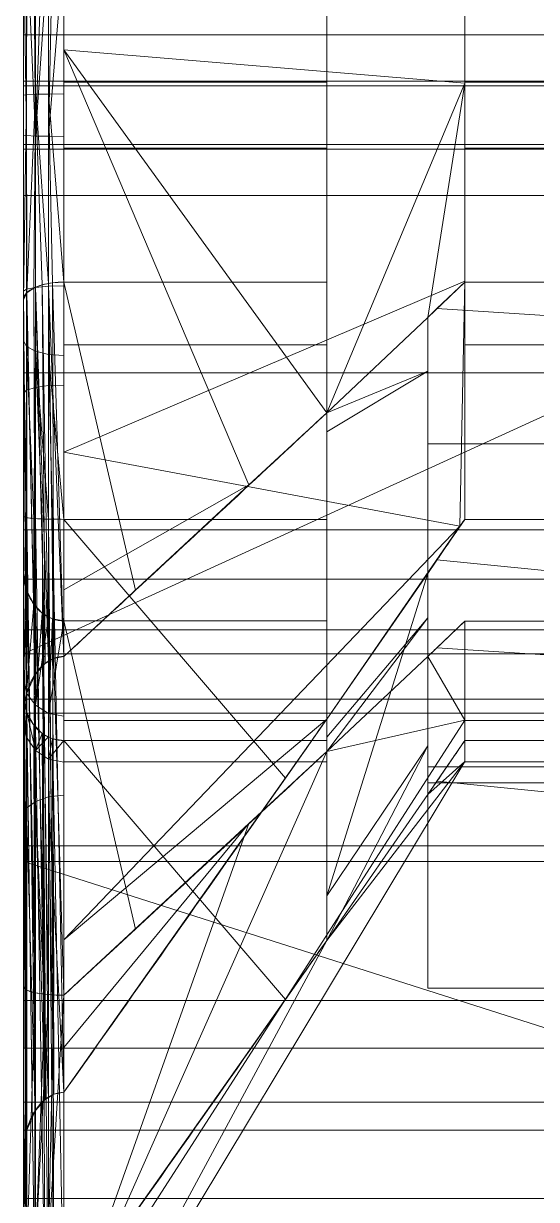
# Model space of a CAD drawing. Header units: millimetres. Extents: x -7.6 to 23.6, y 0 to 40.
# Drawn here: x -7.55 to -6.281, y 29.32 to 32.226 of the extents above; entities that cross this region are included whole.
import ezdxf

# ---------------------------------------------------------------- set-up
doc = ezdxf.new("R2010")
doc.units = ezdxf.units.MM
doc.layers.add('1', color=7, linetype='CONTINUOUS', true_color=0xffffff)

msp = doc.modelspace()

# ---------------------------------------------------------------- linework, layer by layer
at = {"layer": '1', "color": 18, "linetype": 'CONTINUOUS', "lineweight": 13}
for p, q in [((-7.55, 32.0837, 8.2995), (-7.55, 32.0721, 7.2996)), ((-4.451, 32.0837, 8.2995), (-7.55, 32.0837, 8.2995)), ((-4.451, 32.0721, 7.2996), (-7.55, 32.0721, 7.2996)), ((-7.55, 31.9163, -6.0995), (-7.55, 31.9279, -5.0996)), ((-4.451, 31.9279, -5.0996), (-7.55, 31.9279, -5.0996)), ((-4.451, 31.9163, -6.0995), (-7.55, 31.9163, -6.0995)), ((-4.451, 30.8534, 7.193), (-7.55, 30.8534, 7.193)), ((-7.55, 30.8534, 7.193), (-7.55, 30.6684, 8.1758)), ((-4.451, 30.7276, -4.968), (-7.55, 30.7276, -4.968)), ((-7.55, 30.7276, -4.968), (-7.55, 30.5224, -5.9468)), ((-4.451, 30.6684, 8.1758), (-7.55, 30.6684, 8.1758)), ((-4.451, 30.5224, -5.9468), (-7.55, 30.5224, -5.9468)), ((-4.451, 29.6941, 6.8552), (-7.55, 29.6941, 6.8552)), ((-7.55, 29.3222, 7.7835), (-7.55, 29.6941, 6.8552)), ((-7.55, 29.1676, -5.5195), (-7.55, 29.5609, -4.6001)), ((-4.451, 29.5609, -4.6001), (-7.55, 29.5609, -4.6001)), ((-4.451, 29.3222, 7.7835), (-7.55, 29.3222, 7.7835))]:
    msp.add_line(p, q, dxfattribs=at)
at = {"layer": '1', "color": 7, "linetype": 'CONTINUOUS', "lineweight": 13}
for p, q in [((-6.8, 31.5873, 2.6459), (-7.45, 31.5873, 2.6459)), ((-7.45, 31.5873, 2.6459), (-7.45, 30.6622, 4.0619)), ((-6.8, 31.5873, 2.6459), (-6.8, 31.2647, 3.1397)), ((-6.4586, 31.5873, 2.6459), (-1.35, 31.5873, 2.6459)), ((-7.55, 30.5157, 4.1032), (-7.55, 31.5442, 2.5291)), ((-6.55, 31.1881, 3.2569), (-6.55, 31.5001, 2.7793)), ((-6.55, 30.3498, 2.7092), (-6.55, 31.1881, 3.2569)), ((-6.55, 31.1881, 3.2569), (-1.35, 31.1881, 3.2569)), ((-7.55, 31.0085, -0.0256), (-7.55, 29.4343, -1.054)), ((-6.8, 31.0011, -0.1499), (-7.45, 31.0011, -0.1499)), ((-7.45, 29.5851, -1.075), (-7.45, 31.0011, -0.1499)), ((-6.8, 30.5072, -0.4725), (-6.8, 31.0011, -0.1499)), ((-6.4586, 31.0011, -0.1499), (-1.35, 31.0011, -0.1499)), ((-7.55, 30.8744, 2.0915), (-7.55, 29.846, 3.6657)), ((-6.55, 30.8676, -0.2371), (-6.55, 30.3897, -0.5493)), ((-6.8, 30.7501, 2.0989), (-7.45, 30.7501, 2.0989)), ((-7.45, 29.825, 3.5149), (-7.45, 30.7501, 2.0989)), ((-6.8, 30.4275, 2.5928), (-6.8, 30.7501, 2.0989)), ((-6.4586, 30.7493, 2.0978), (-1.35, 30.7493, 2.0978)), ((-6.55, 30.662, 2.2313), (-6.55, 30.3498, 2.7092)), ((-7.55, 28.9968, -0.3843), (-7.55, 30.5709, 0.6442)), ((-6.8, 30.4541, 0.6873), (-7.45, 30.4541, 0.6873)), ((-7.45, 30.4541, 0.6873), (-7.45, 29.0381, -0.2378)), ((-6.8, 30.4541, 0.6873), (-6.8, 29.9603, 0.3647)), ((-6.4586, 30.4541, 0.6873), (-1.35, 30.4541, 0.6873)), ((-6.55, 30.3897, -0.5493), (-6.55, 29.8428, 0.2879)), ((-6.55, 30.3897, -0.5493), (-1.35, 30.3897, -0.5493)), ((-6.55, 30.3498, 2.7092), (-1.35, 30.3498, 2.7092)), ((-6.55, 29.8428, 0.2879), (-6.55, 30.3207, 0.6001)), ((-6.55, 29.8428, 0.2879), (-1.35, 29.8428, 0.2879))]:
    msp.add_line(p, q, dxfattribs=at)
at = {"layer": '1', "color": 7, "linetype": 'CONTINUOUS', "lineweight": 13, "extrusion": (-1, 0, 0)}
msp.add_circle((-32, 1.1, 7.55), 4, dxfattribs=at)
at = {"layer": '1', "color": 18, "linetype": 'CONTINUOUS', "lineweight": 13, "extrusion": (1, 0, 0)}
msp.add_circle((32, 1.1, -7.55), 4, dxfattribs=at)
at = {"layer": '1', "color": 7, "linetype": 'CONTINUOUS', "lineweight": 13, "extrusion": (1, 0, 0)}
for centre, radius, start, end in [((32, 1.1, -7.55), 3.35, 40.0153, 116.3), ((32, 1.1, -7.45), 3.25, 42.0075, 114.3077), ((32, 1.1, -7.55), 3.35, 220.0153, 296.3), ((32, 1.1, -7.45), 3.25, 222.0075, 294.3077), ((32, 1.1, -7.45), 1.6, 51.3676, 104.9477), ((32, 1.1, -6.8), 1.6, 51.3676, 104.9477), ((32, 1.1, -6.4586), 1.6, 51.3676, 104.9477), ((32, 1.1, -7.45), 1.6, 231.3676, 284.9477), ((32, 1.1, -6.8), 1.6, 231.3676, 284.9477), ((32, 1.1, -6.4586), 1.6, 231.3676, 284.9477), ((32, 1.1, -7.45), 1.6, 141.3676, 194.9477), ((32, 1.1, -6.8), 1.6, 141.3676, 194.9477), ((32, 1.1, -6.4586), 1.6, 141.4181, 194.9477), ((32, 1.1, -7.55), 3.35, 130.0153, 206.3), ((32, 1.1, -7.45), 3.25, 132.0075, 204.3077)]:
    msp.add_arc(centre, radius, start, end, dxfattribs=at)
at = {"layer": '1', "color": 18, "linetype": 'CONTINUOUS', "lineweight": 13, "extrusion": (-1, 0, 0)}
for start, end in [(259.34238, 270.66595), (79.34238, 90.66595), (281.84238, 293.16595), (56.84238, 68.16595)]:
    msp.add_arc((-32, 1.1, 7.55), 7.2, start, end, dxfattribs=at)
at = {"layer": '1', "color": 18, "linetype": 'CONTINUOUS', "lineweight": 13, "extrusion": (1, 0, 0)}
for start, end in [(78.15762, 89.33405), (258.15762, 269.33405), (100.65762, 111.83405), (235.65762, 246.83405)]:
    msp.add_arc((32, 1.1, -7.55), 6.2, start, end, dxfattribs=at)
at = {"layer": '1', "color": 7, "linetype": 'CONTINUOUS', "lineweight": 13, "extrusion": (-1, 0, 0)}
for centre, radius, start, end in [((-32, 1.1, 7.55), 1.5, 72.3084, 131.3764), ((-32, 1.1, 7.55), 1.5, 252.3084, 311.3764), ((-32, 1.1, 6.55), 1.7521, 40.2161, 73.423), ((-32, 1.1, 6.8), 2.1682, 43.5097, 70.175), ((-32, 1.1, 7.55), 1.5, 342.3084, 41.3764), ((-32, 1.1, 6.55), 1.7521, 310.2618, 343.423), ((-32, 1.1, 6.8), 2.1682, 313.5097, 340.175)]:
    msp.add_arc(centre, radius, start, end, dxfattribs=at)
at = {"layer": '1', "color": 7, "linetype": 'CONTINUOUS', "lineweight": 13}
for points, knots in [([(-7.55, 31.5442, 2.5291), (-7.55, 31.5444, 2.5297), (-7.55, 31.5446, 2.5303), (-7.55, 31.5455, 2.5328), (-7.5499, 31.5461, 2.5346), (-7.5491, 31.5517, 2.5501), (-7.5463, 31.5566, 2.5638), (-7.5374, 31.5653, 2.5874), (-7.5318, 31.5691, 2.5977), (-7.5188, 31.5755, 2.6148), (-7.5117, 31.5782, 2.6219), (-7.4961, 31.5826, 2.6334), (-7.4875, 31.5843, 2.638), (-7.4694, 31.5867, 2.6442), (-7.4596, 31.5873, 2.6459), (-7.45, 31.5873, 2.6459)], [0, 0, 0, 0, 0.011576, 0.011576, 0.044223, 0.044223, 0.291445, 0.291445, 0.497622, 0.497622, 0.672053, 0.672053, 0.835615, 0.835615, 1, 1, 1, 1]), ([(-7.55, 31.0085, -0.0256), (-7.55, 31.0084, -0.0263), (-7.55, 31.0084, -0.0269), (-7.55, 31.0082, -0.0295), (-7.5499, 31.0081, -0.0315), (-7.5491, 31.0069, -0.0479), (-7.5463, 31.006, -0.0624), (-7.5374, 31.0044, -0.0874), (-7.5318, 31.0038, -0.0985), (-7.5188, 31.0028, -0.1166), (-7.5117, 31.0024, -0.1243), (-7.4961, 31.0017, -0.1366), (-7.4875, 31.0015, -0.1415), (-7.4694, 31.0012, -0.1481), (-7.4596, 31.0011, -0.1499), (-7.45, 31.0011, -0.1499)], [0, 0, 0, 0, 0.011576, 0.011576, 0.044223, 0.044223, 0.291445, 0.291445, 0.497622, 0.497622, 0.672053, 0.672053, 0.835615, 0.835615, 1, 1, 1, 1]), ([(-7.45, 30.7501, 2.0989), (-7.4596, 30.7501, 2.0989), (-7.4694, 30.7519, 2.0988), (-7.4875, 30.7585, 2.0985), (-7.4961, 30.7634, 2.0983), (-7.5117, 30.7757, 2.0976), (-7.5188, 30.7834, 2.0972), (-7.5318, 30.8015, 2.0962), (-7.5374, 30.8126, 2.0956), (-7.5463, 30.8376, 2.094), (-7.5491, 30.8521, 2.0931), (-7.5499, 30.8685, 2.0919), (-7.55, 30.8705, 2.0918), (-7.55, 30.8731, 2.0916), (-7.55, 30.8737, 2.0916), (-7.55, 30.8744, 2.0915)], [0, 0, 0, 0, 0.164385, 0.164385, 0.327947, 0.327947, 0.502378, 0.502378, 0.708555, 0.708555, 0.955777, 0.955777, 0.988424, 0.988424, 1, 1, 1, 1]), ([(-7.55, 30.5157, 4.1032), (-7.55, 30.5164, 4.1031), (-7.55, 30.517, 4.1029), (-7.5498, 30.5346, 4.0981), (-7.5477, 30.5516, 4.0934), (-7.5387, 30.5855, 4.0839), (-7.5316, 30.6027, 4.079), (-7.5148, 30.628, 4.0718), (-7.5065, 30.6375, 4.069), (-7.4902, 30.6502, 4.0654), (-7.4828, 30.6545, 4.0641), (-7.4671, 30.6605, 4.0624), (-7.4585, 30.6622, 4.0619), (-7.45, 30.6622, 4.0619)], [0, 0, 0, 0, 0.010072, 0.010072, 0.274132, 0.274132, 0.556832, 0.556832, 0.746009, 0.746009, 0.872338, 0.872338, 1, 1, 1, 1]), ([(-7.45, 30.4541, 0.6873), (-7.4596, 30.4541, 0.6873), (-7.4694, 30.4558, 0.6867), (-7.4875, 30.462, 0.6843), (-7.4961, 30.4666, 0.6826), (-7.5117, 30.4781, 0.6782), (-7.5188, 30.4852, 0.6755), (-7.5318, 30.5023, 0.6691), (-7.5374, 30.5126, 0.6653), (-7.5463, 30.5362, 0.6566), (-7.5491, 30.5499, 0.6517), (-7.5499, 30.5654, 0.6461), (-7.55, 30.5672, 0.6455), (-7.55, 30.5697, 0.6446), (-7.55, 30.5703, 0.6444), (-7.55, 30.5709, 0.6442)], [0, 0, 0, 0, 0.164385, 0.164385, 0.327947, 0.327947, 0.502378, 0.502378, 0.708555, 0.708555, 0.955777, 0.955777, 0.988424, 0.988424, 1, 1, 1, 1]), ([(-7.55, 29.846, 3.6657), (-7.55, 29.8459, 3.665), (-7.55, 29.8458, 3.6644), (-7.5498, 29.8431, 3.6463), (-7.5477, 29.8406, 3.6288), (-7.5387, 29.8357, 3.594), (-7.5316, 29.8332, 3.5763), (-7.5148, 29.8297, 3.5502), (-7.5065, 29.8284, 3.5404), (-7.4902, 29.8266, 3.5273), (-7.4828, 29.826, 3.5228), (-7.4671, 29.8252, 3.5167), (-7.4585, 29.825, 3.5149), (-7.45, 29.825, 3.5149)], [0, 0, 0, 0, 0.010072, 0.010072, 0.274132, 0.274132, 0.556832, 0.556832, 0.746009, 0.746009, 0.872338, 0.872338, 1, 1, 1, 1]), ([(-7.45, 29.5851, -1.075), (-7.4585, 29.5851, -1.075), (-7.4671, 29.5833, -1.0748), (-7.4828, 29.5772, -1.074), (-7.4902, 29.5727, -1.0734), (-7.5065, 29.5596, -1.0716), (-7.5148, 29.5498, -1.0703), (-7.5316, 29.5237, -1.0668), (-7.5387, 29.506, -1.0643), (-7.5477, 29.4712, -1.0594), (-7.5498, 29.4537, -1.0569), (-7.55, 29.4356, -1.0542), (-7.55, 29.435, -1.0541), (-7.55, 29.4343, -1.054)], [0, 0, 0, 0, 0.127662, 0.127662, 0.253991, 0.253991, 0.443168, 0.443168, 0.725868, 0.725868, 0.989928, 0.989928, 1, 1, 1, 1])]:
    msp.add_open_spline(points, degree=3, knots=knots, dxfattribs=at)
at = {"layer": '1', "color": 7, "linetype": 'CONTINUOUS', "lineweight": 13, "extrusion": (6.41993e-11, 0.837169, 0.546944)}
msp.add_open_spline([(-6.4586, 31.5873, 2.6459), (-6.4814, 31.5654, 2.6793), (-6.5043, 31.5436, 2.7127), (-6.5348, 31.5146, 2.7572), (-6.5424, 31.5073, 2.7683), (-6.55, 31.5001, 2.7793)], degree=3, knots=[0, 0, 0, 0, 0.751024, 0.751024, 1, 1, 1, 1], dxfattribs=at)
at = {"layer": '1', "color": 7, "linetype": 'CONTINUOUS', "lineweight": 13, "extrusion": (-5.72056e-13, 0.837169, 0.546944)}
msp.add_open_spline([(-7.45, 30.6622, 4.0619), (-7.3909, 30.7167, 3.9785), (-7.3317, 30.7712, 3.895), (-7.1145, 30.9718, 3.5879), (-6.9567, 31.1181, 3.3641), (-6.8, 31.2647, 3.1397)], degree=3, knots=[0, 0, 0, 0, 0.271762, 0.271762, 1, 1, 1, 1], dxfattribs=at)
at = {"layer": '1', "color": 7, "linetype": 'CONTINUOUS', "lineweight": 13, "extrusion": (1.83703e-11, 0.546944, -0.837169)}
msp.add_open_spline([(-6.55, 30.8676, -0.2371), (-6.5424, 30.8787, -0.2298), (-6.5348, 30.8897, -0.2226), (-6.5043, 30.9342, -0.1936), (-6.4814, 30.9676, -0.1717), (-6.4586, 31.0011, -0.1499)], degree=3, knots=[0, 0, 0, 0, 0.248544, 0.248544, 1, 1, 1, 1], dxfattribs=at)
at = {"layer": '1', "color": 7, "linetype": 'CONTINUOUS', "lineweight": 13, "extrusion": (-1.49929e-11, 0.837169, 0.546944)}
msp.add_open_spline([(-6.55, 30.662, 2.2313), (-6.5424, 30.6693, 2.2203), (-6.5348, 30.6765, 2.2092), (-6.5043, 30.7055, 2.1647), (-6.4814, 30.7274, 2.1313), (-6.4586, 30.7493, 2.0978)], degree=3, knots=[0, 0, 0, 0, 0.248537, 0.248537, 1, 1, 1, 1], dxfattribs=at)
at = {"layer": '1', "color": 7, "linetype": 'CONTINUOUS', "lineweight": 13, "extrusion": (8.86512e-14, 0.546944, -0.837169)}
msp.add_open_spline([(-6.8, 30.5072, -0.4725), (-6.8341, 30.4585, -0.5044), (-6.8682, 30.4097, -0.5362), (-7.084, 30.1019, -0.7373), (-7.2668, 29.8434, -0.9062), (-7.45, 29.5851, -1.075)], degree=3, knots=[0, 0, 0, 0, 0.158304, 0.158304, 1, 1, 1, 1], dxfattribs=at)
at = {"layer": '1', "color": 7, "linetype": 'CONTINUOUS', "lineweight": 13, "extrusion": (-7.04553e-12, 0.546944, -0.837169)}
msp.add_open_spline([(-6.4586, 30.4541, 0.6873), (-6.4814, 30.4207, 0.6654), (-6.5043, 30.3872, 0.6436), (-6.5348, 30.3428, 0.6145), (-6.5424, 30.3317, 0.6073), (-6.55, 30.3207, 0.6001)], degree=3, knots=[0, 0, 0, 0, 0.751456, 0.751456, 1, 1, 1, 1], dxfattribs=at)
at = {"layer": '1', "color": 7, "linetype": 'CONTINUOUS', "lineweight": 13, "extrusion": (-6.24061e-13, 0.837169, 0.546944)}
msp.add_open_spline([(-6.8, 30.4275, 2.5928), (-6.9567, 30.2809, 2.8172), (-7.1145, 30.1346, 3.041), (-7.3317, 29.934, 3.3481), (-7.3909, 29.8795, 3.4315), (-7.45, 29.825, 3.5149)], degree=3, knots=[0, 0, 0, 0, 0.728238, 0.728238, 1, 1, 1, 1], dxfattribs=at)
at = {"layer": '1', "color": 7, "linetype": 'CONTINUOUS', "lineweight": 13, "extrusion": (-3.25054e-13, 0.546944, -0.837169)}
msp.add_open_spline([(-7.45, 29.0381, -0.2378), (-7.2668, 29.2964, -0.0691), (-7.084, 29.555, 0.0998), (-6.8682, 29.8628, 0.3009), (-6.8341, 29.9115, 0.3328), (-6.8, 29.9603, 0.3647)], degree=3, knots=[0, 0, 0, 0, 0.841696, 0.841696, 1, 1, 1, 1], dxfattribs=at)
at = {"layer": '1', "color": 18, "linetype": 'CONTINUOUS', "lineweight": 13}
for points in [[(-7.55, 31.8016, -2.8951), (-7.55, 33.4437, -2.6304), (-7.55, 37.1192, -2.3976), (-7.55, 26.85, -3.9317)], [(-7.55, 36.3328, -3.3347), (-7.55, 35.3911, -4.0904), (-7.55, 26.85, -3.9317), (-7.55, 37.1192, -2.3976)], [(-7.55, 35.3911, -4.0904), (-7.55, 34.3059, -4.6552), (-7.55, 33.1466, -4.993), (-7.55, 28.5024, -4.0192)], [(-7.55, 28.5024, -4.0192), (-7.55, 26.85, -3.9317), (-7.55, 35.3911, -4.0904)], [(-6.05, 33.4437, -2.6304), (-7.55, 33.4437, -2.6304), (-7.55, 31.8016, -2.8951), (-6.05, 31.8016, -2.8951)], [(-7.55, 33.1466, -4.993), (-7.55, 33.3316, -5.9758), (-7.55, 31.9163, -6.0995), (-7.55, 31.9279, -5.0996)], [(-7.55, 33.0246, 4.9665), (-7.55, 31.3634, 5.049), (-7.55, 32.0721, 7.2996), (-7.55, 33.2724, 7.168)], [(-4.451, 33.2724, 7.168), (-7.55, 33.2724, 7.168), (-7.55, 32.0721, 7.2996), (-4.451, 32.0721, 7.2996)], [(-7.55, 31.9279, -5.0996), (-7.55, 30.7276, -4.968), (-7.55, 28.5024, -4.0192), (-7.55, 33.1466, -4.993)], [(-7.55, 33.1459, -6.0082), (-4.45, 33.1459, -6.0082), (-4.45, 31.9163, -6.0995), (-4.451, 31.9163, -6.0995)], [(-4.451, 31.9163, -6.0995), (-7.55, 31.9163, -6.0995), (-7.55, 33.1459, -6.0082)], [(-6.05, 31.3634, 5.049), (-7.55, 31.3634, 5.049), (-7.55, 33.0246, 4.9665), (-6.05, 33.0246, 4.9665)], [(-7.55, 31.3634, 5.049), (-7.55, 30.6684, 8.1758), (-7.55, 32.0837, 8.2995), (-7.55, 32.0721, 7.2996)], [(-7.55, 30.6684, 8.1758), (-4.451, 30.6684, 8.1758), (-4.45, 32.0837, 8.2995), (-4.451, 32.0837, 8.2995)], [(-4.451, 32.0837, 8.2995), (-7.55, 32.0837, 8.2995), (-7.55, 30.6684, 8.1758)], [(-4.451, 32.0721, 7.2996), (-7.55, 32.0721, 7.2996), (-7.55, 32.0837, 8.2995), (-4.451, 32.0837, 8.2995)], [(-4.451, 31.9279, -5.0996), (-7.55, 31.9279, -5.0996), (-7.55, 31.9163, -6.0995), (-4.451, 31.9163, -6.0995)], [(-4.451, 30.7276, -4.968), (-7.55, 30.7276, -4.968), (-7.55, 31.9279, -5.0996), (-4.451, 31.9279, -5.0996)], [(-6.05, 31.8016, -2.8951), (-7.55, 31.8016, -2.8951), (-7.55, 30.1938, -2.469), (-6.05, 30.1938, -2.469)], [(-7.55, 26.85, -3.9317), (-7.55, 27.5653, -3.2328), (-7.55, 31.8016, -2.8951)], [(-7.55, 30.1938, -2.469), (-7.55, 31.8016, -2.8951), (-7.55, 27.5653, -3.2328)], [(-6.05, 29.8122, 4.4487), (-7.55, 29.8122, 4.4487), (-7.55, 31.3634, 5.049), (-6.05, 31.3634, 5.049)], [(-7.55, 26.8808, 4.5976), (-7.55, 31.3634, 5.049), (-7.55, 29.8122, 4.4487)], [(-7.55, 27.6672, 5.5347), (-7.55, 28.6089, 6.2904), (-7.55, 31.3634, 5.049), (-7.55, 26.8808, 4.5976)], [(-7.55, 29.6941, 6.8552), (-7.55, 30.8534, 7.193), (-7.55, 31.3634, 5.049), (-7.55, 28.6089, 6.2904)], [(-7.55, 30.8534, 7.193), (-7.55, 30.6684, 8.1758), (-7.55, 31.3634, 5.049)], [(-4.451, 30.6684, 8.1758), (-7.55, 30.6684, 8.1758), (-7.55, 30.8534, 7.193), (-4.451, 30.8534, 7.193)], [(-4.451, 30.8534, 7.193), (-7.55, 30.8534, 7.193), (-7.55, 29.6941, 6.8552), (-4.451, 29.6941, 6.8552)], [(-7.55, 30.7276, -4.968), (-7.55, 30.5224, -5.9468), (-7.55, 29.1676, -5.5195), (-7.55, 29.5609, -4.6001)], [(-7.55, 29.5609, -4.6001), (-7.55, 28.5024, -4.0192), (-7.55, 30.7276, -4.968)], [(-4.451, 30.5224, -5.9468), (-7.55, 30.5224, -5.9468), (-7.55, 30.7276, -4.968), (-4.451, 30.7276, -4.968)], [(-4.45, 30.1556, -5.8598), (-7.55, 30.1556, -5.8598), (-7.55, 30.5224, -5.9468), (-4.451, 30.5224, -5.9468)], [(-6.05, 30.1938, -2.469), (-7.55, 30.1938, -2.469), (-7.55, 28.8984, -1.4258), (-6.05, 28.8984, -1.4258)], [(-7.55, 28.8984, -1.4258), (-7.55, 30.1938, -2.469), (-7.55, 27.5653, -3.2328)], [(-7.55, 30.1556, -5.8598), (-4.45, 30.1556, -5.8598), (-4.45, 29.1676, -5.5195), (-4.451, 29.1676, -5.5195)], [(-4.451, 29.1676, -5.5195), (-7.55, 29.1676, -5.5195), (-7.55, 30.1556, -5.8598)], [(-6.05, 28.6393, 3.2693), (-7.55, 28.6393, 3.2693), (-7.55, 29.8122, 4.4487), (-6.05, 29.8122, 4.4487)], [(-7.55, 25.932, 2.3724), (-7.55, 29.8122, 4.4487), (-7.55, 28.6393, 3.2693)], [(-7.55, 29.8122, 4.4487), (-7.55, 25.932, 2.3724), (-7.55, 26.2999, 3.5391), (-7.55, 26.8808, 4.5976)], [(-7.55, 28.6089, 6.2904), (-7.55, 28.062, 7.1276), (-7.55, 29.3222, 7.7835), (-7.55, 29.6941, 6.8552)], [(-4.451, 29.6941, 6.8552), (-7.55, 29.6941, 6.8552), (-7.55, 29.3222, 7.7835), (-4.451, 29.3222, 7.7835)], [(-4.451, 29.5609, -4.6001), (-7.55, 29.5609, -4.6001), (-7.55, 29.1676, -5.5195), (-4.451, 29.1676, -5.5195)], [(-4.451, 28.5024, -4.0192), (-7.55, 28.5024, -4.0192), (-7.55, 29.5609, -4.6001), (-4.451, 29.5609, -4.6001)], [(-4.451, 29.3222, 7.7835), (-7.55, 29.3222, 7.7835), (-7.55, 28.062, 7.1276), (-4.451, 28.062, 7.1276)]]:
    msp.add_3dface(points, dxfattribs=at)
at = {"layer": '1', "color": 7, "linetype": 'CONTINUOUS', "lineweight": 13}
for points in [[(-7.55, 33.721, 3.9741), (-7.55, 32.6875, 4.3787), (-7.55, 32.1984, 5.0951), (-7.55, 33.8061, 4.669)], [(-7.55, 32.1984, 5.0951), (-6.05, 32.1984, 5.0951), (-6.05, 33.8061, 4.669), (-7.55, 33.8061, 4.669)], [(-6.8, 33.496, 0.5325), (-6.8, 33.5979, 1.0187), (-6.8, 33.5459, 1.5127), (-6.8, 30.8141, 2.9152)], [(-6.8, 32.5674, 2.596), (-6.8, 32.0813, 2.6979), (-6.8, 31.5873, 2.6459), (-6.8, 33.5459, 1.5127)], [(-6.8, 31.5873, 2.6459), (-6.8, 30.8141, 2.9152), (-6.8, 33.5459, 1.5127)], [(-6.8, 30.8141, 2.9152), (-6.8, 31.0011, -0.1499), (-6.8, 33.2499, 0.1011), (-6.8, 33.496, 0.5325)], [(-6.4586, 32.7225, 2.5276), (-6.4586, 32.0793, 2.698), (-7.45, 32.1612, 4.346), (-7.45, 33.4675, 3.9998)], [(-7.55, 31.5442, 2.5291), (-7.55, 33.4291, 1.5558), (-7.55, 32.4558, -0.3291), (-7.55, 31.9477, -0.3991)], [(-7.55, 33.4291, 1.5558), (-7.55, 31.5442, 2.5291), (-7.55, 32.0523, 2.5991)], [(-7.55, 32.0523, 2.5991), (-7.55, 32.5543, 2.4938), (-7.55, 32.9915, 2.2256), (-7.55, 33.4291, 1.5558)], [(-6.8, 33.2499, 0.1011), (-6.8, 31.0011, -0.1499), (-6.8, 31.4325, -0.396)], [(-6.8, 31.4325, -0.396), (-6.8, 31.9187, -0.4979), (-6.8, 32.4127, -0.4459), (-6.8, 33.2499, 0.1011)], [(-7.55, 32.6875, 4.3787), (-7.55, 31.5785, 4.4234), (-7.55, 32.1984, 5.0951)], [(-7.5424, 32.6796, 4.3412), (-7.5424, 31.5702, 4.3837), (-7.55, 31.5652, 4.4217), (-7.55, 32.6875, 4.3787)], [(-7.5207, 32.673, 4.3095), (-7.5207, 31.5744, 4.3515), (-7.5424, 31.5702, 4.3837), (-7.5424, 32.6796, 4.3412)], [(-7.4883, 32.6685, 4.2883), (-7.4883, 31.5772, 4.3301), (-7.5207, 31.5744, 4.3515), (-7.5207, 32.673, 4.3095)], [(-7.45, 32.667, 4.2808), (-7.45, 31.5782, 4.3225), (-7.4883, 31.5772, 4.3301), (-7.4883, 32.6685, 4.2883)], [(-7.55, 32.6366, -2.849), (-7.55, 30.9754, -2.7665), (-7.55, 31.3125, -2.1787), (-7.55, 32.4215, -2.2234)], [(-7.55, 32.6366, -2.849), (-6.05, 32.6366, -2.849), (-6.05, 30.9754, -2.7665), (-7.55, 30.9754, -2.7665)], [(-7.5424, 32.5714, 2.5282), (-7.5424, 32.0505, 2.6374), (-7.5207, 32.0515, 2.6699), (-7.5207, 32.5834, 2.5583)], [(-7.5207, 32.5834, 2.5583), (-7.5207, 32.0515, 2.6699), (-7.4883, 32.0522, 2.6915), (-7.4883, 32.5915, 2.5785)], [(-7.4883, 32.5915, 2.5785), (-7.4883, 32.0522, 2.6915), (-7.45, 32.0525, 2.6991), (-7.45, 32.5943, 2.5855)], [(-7.55, 32.5572, 2.4927), (-7.55, 32.0492, 2.5992), (-7.5424, 32.0505, 2.6374), (-7.5424, 32.5714, 2.5282)], [(-7.45, 32.0813, 2.6979), (-6.8, 32.0813, 2.6979), (-6.8, 32.5674, 2.596), (-7.45, 32.5674, 2.596)], [(-1.35, 32.0813, 2.6979), (-6.4586, 32.0813, 2.6979), (-6.4586, 32.5674, 2.596), (-1.35, 32.5674, 2.596)], [(-6.4586, 31.5901, -0.4466), (-6.4586, 32.2546, -0.4796), (-7.45, 32.5172, -2.1086), (-7.45, 31.1675, -2.0416)], [(-7.55, 31.9508, -0.3992), (-7.55, 32.4558, -0.3291), (-7.55, 32.4552, -0.331)], [(-7.55, 32.4552, -0.331), (-7.5424, 31.9495, -0.4374), (-7.55, 31.9508, -0.3992)], [(-7.55, 32.4552, -0.331), (-7.542, 32.4396, -0.374), (-7.5424, 31.9495, -0.4374)], [(-7.5424, 31.9495, -0.4374), (-7.542, 32.4396, -0.374), (-7.5415, 32.4387, -0.3766)], [(-7.5415, 32.4387, -0.3766), (-7.5207, 31.9485, -0.4699), (-7.5424, 31.9495, -0.4374)], [(-7.5415, 32.4387, -0.3766), (-7.5248, 32.4274, -0.4069), (-7.5207, 31.9485, -0.4699)], [(-7.5424, 31.3204, -2.1412), (-7.5424, 32.4298, -2.1837), (-7.55, 32.4348, -2.2217), (-7.55, 31.3125, -2.1787)], [(-7.5207, 31.327, -2.1095), (-7.5207, 32.4256, -2.1515), (-7.5424, 32.4298, -2.1837), (-7.5424, 31.3204, -2.1412)], [(-7.5207, 31.9485, -0.4699), (-7.5248, 32.4274, -0.4069), (-7.5036, 32.4196, -0.4279)], [(-7.4883, 31.3315, -2.0883), (-7.4883, 32.4228, -2.1301), (-7.5207, 32.4256, -2.1515), (-7.5207, 31.327, -2.1095)], [(-7.5207, 31.9485, -0.4699), (-7.5036, 32.4196, -0.4279), (-7.4879, 32.4164, -0.4361)], [(-7.4879, 32.4164, -0.4361), (-7.4883, 31.9478, -0.4915), (-7.5207, 31.9485, -0.4699)], [(-7.45, 31.333, -2.0808), (-7.45, 32.4218, -2.1225), (-7.4883, 32.4228, -2.1301), (-7.4883, 31.3315, -2.0883)], [(-7.4883, 31.9478, -0.4915), (-7.4879, 32.4164, -0.4361), (-7.4785, 32.4145, -0.4411)], [(-7.4883, 31.9478, -0.4915), (-7.4785, 32.4145, -0.4411), (-7.45, 32.4127, -0.4459)], [(-7.45, 32.4127, -0.4459), (-7.45, 31.9475, -0.4991), (-7.4883, 31.9478, -0.4915)], [(-7.45, 32.4127, -0.4459), (-6.8, 32.4127, -0.4459), (-6.8, 31.9187, -0.4979), (-7.45, 31.9187, -0.4979)], [(-1.35, 32.4127, -0.4459), (-6.4586, 32.4127, -0.4459), (-6.4586, 31.9187, -0.4979), (-1.35, 31.9187, -0.4979)], [(-7.55, 30.5563, 4.8304), (-7.55, 32.1984, 5.0951), (-7.55, 31.5785, 4.4234), (-7.55, 30.5157, 4.1032)], [(-7.55, 30.5563, 4.8304), (-6.05, 30.5563, 4.8304), (-6.05, 32.1984, 5.0951), (-7.55, 32.1984, 5.0951)], [(-7.45, 32.1612, 4.346), (-6.4586, 32.0793, 2.698), (-6.8, 31.2647, 3.1397)], [(-6.8, 31.2647, 3.1397), (-6.9924, 31.0863, 3.4127), (-7.45, 32.1612, 4.346)], [(-6.9924, 31.0863, 3.4127), (-7.45, 30.827, 4.1309), (-7.45, 32.1612, 4.346)], [(-7.45, 31.5873, 2.6459), (-6.8, 31.5873, 2.6459), (-6.8, 32.0813, 2.6979), (-7.45, 32.0813, 2.6979)], [(-6.55, 31.5001, 2.7793), (-6.8, 31.2647, 3.1397), (-6.4586, 32.0793, 2.698)], [(-6.4586, 32.0793, 2.698), (-6.4586, 31.5873, 2.6459), (-6.55, 31.5001, 2.7793)], [(-1.35, 31.5873, 2.6459), (-6.4586, 31.5873, 2.6459), (-6.4586, 32.0813, 2.6979), (-1.35, 32.0813, 2.6979)], [(-7.55, 31.5448, 2.531), (-7.5424, 32.0505, 2.6374), (-7.55, 32.0492, 2.5992)], [(-7.55, 31.5448, 2.531), (-7.542, 31.5604, 2.574), (-7.5424, 32.0505, 2.6374)], [(-7.55, 32.0492, 2.5992), (-7.55, 31.5442, 2.5291), (-7.55, 31.5448, 2.531)], [(-7.5415, 31.5613, 2.5766), (-7.5207, 32.0515, 2.6699), (-7.5424, 32.0505, 2.6374)], [(-7.5424, 32.0505, 2.6374), (-7.542, 31.5604, 2.574), (-7.5415, 31.5613, 2.5766)], [(-7.5415, 31.5613, 2.5766), (-7.5248, 31.5726, 2.6069), (-7.5207, 32.0515, 2.6699)], [(-7.5207, 32.0515, 2.6699), (-7.5248, 31.5726, 2.6069), (-7.5036, 31.5804, 2.6279)], [(-7.4879, 31.5836, 2.6361), (-7.4883, 32.0522, 2.6915), (-7.5207, 32.0515, 2.6699)], [(-7.5207, 32.0515, 2.6699), (-7.5036, 31.5804, 2.6279), (-7.4879, 31.5836, 2.6361)], [(-7.45, 31.5873, 2.6459), (-7.45, 32.0525, 2.6991), (-7.4883, 32.0522, 2.6915)], [(-7.4883, 32.0522, 2.6915), (-7.4785, 31.5855, 2.6411), (-7.45, 31.5873, 2.6459)], [(-7.4883, 32.0522, 2.6915), (-7.4879, 31.5836, 2.6361), (-7.4785, 31.5855, 2.6411)], [(-7.55, 31.4428, -0.2927), (-7.55, 31.9508, -0.3992), (-7.5424, 31.9495, -0.4374), (-7.5424, 31.4286, -0.3282)], [(-7.55, 31.9477, -0.3991), (-7.55, 31.4457, -0.2938), (-7.55, 31.5442, 2.5291)], [(-7.5424, 31.4286, -0.3282), (-7.5424, 31.9495, -0.4374), (-7.5207, 31.9485, -0.4699), (-7.5207, 31.4166, -0.3583)], [(-7.5207, 31.4166, -0.3583), (-7.5207, 31.9485, -0.4699), (-7.4883, 31.9478, -0.4915), (-7.4883, 31.4085, -0.3785)], [(-7.4883, 31.4085, -0.3785), (-7.4883, 31.9478, -0.4915), (-7.45, 31.9475, -0.4991), (-7.45, 31.4057, -0.3855)], [(-7.45, 31.9187, -0.4979), (-6.8, 31.9187, -0.4979), (-6.8, 31.4325, -0.396), (-7.45, 31.4325, -0.396)], [(-1.35, 31.9187, -0.4979), (-6.4586, 31.9187, -0.4979), (-6.4586, 31.4325, -0.396), (-1.35, 31.4325, -0.396)], [(-7.55, 31.5652, 4.4217), (-7.5424, 31.5702, 4.3837), (-7.542, 30.5712, 4.0879)], [(-7.55, 31.5652, 4.4217), (-7.5433, 30.568, 4.0888), (-7.55, 30.5176, 4.1027)], [(-7.542, 30.5712, 4.0879), (-7.5433, 30.568, 4.0888), (-7.55, 31.5652, 4.4217)], [(-7.55, 30.5176, 4.1027), (-7.55, 30.5157, 4.1032), (-7.55, 31.5652, 4.4217)], [(-7.5424, 31.5702, 4.3837), (-7.5207, 31.5744, 4.3515), (-7.5215, 30.6178, 4.0747)], [(-7.5215, 30.6178, 4.0747), (-7.542, 30.5712, 4.0879), (-7.5424, 31.5702, 4.3837)], [(-7.5248, 31.5726, 2.6069), (-7.5415, 31.5613, 2.5766), (-7.5215, 30.6178, 4.0747)], [(-7.5206, 30.6188, 4.0744), (-7.5203, 31.5742, 2.6114), (-7.5248, 31.5726, 2.6069)], [(-7.5248, 31.5726, 2.6069), (-7.5215, 30.6178, 4.0747), (-7.5206, 30.6188, 4.0744)], [(-7.4967, 30.6451, 4.0668), (-7.5215, 30.6178, 4.0747), (-7.5207, 31.5744, 4.3515)], [(-7.5207, 31.5744, 4.3515), (-7.4883, 31.5772, 4.3301), (-7.488, 30.6501, 4.0654)], [(-7.488, 30.6501, 4.0654), (-7.4967, 30.6451, 4.0668), (-7.5207, 31.5744, 4.3515)], [(-7.5203, 31.5742, 2.6114), (-7.5206, 30.6188, 4.0744), (-7.4967, 30.6451, 4.0668)], [(-7.5036, 31.5804, 2.6279), (-7.5203, 31.5742, 2.6114), (-7.4967, 30.6451, 4.0668)], [(-7.488, 30.6501, 4.0654), (-7.4879, 31.5836, 2.6361), (-7.5036, 31.5804, 2.6279)], [(-7.5036, 31.5804, 2.6279), (-7.4967, 30.6451, 4.0668), (-7.488, 30.6501, 4.0654)], [(-7.4883, 31.5772, 4.3301), (-7.45, 31.5782, 4.3225), (-7.45, 30.6622, 4.0619)], [(-7.45, 30.6622, 4.0619), (-7.475, 30.6575, 4.0632), (-7.4883, 31.5772, 4.3301)], [(-7.475, 30.6575, 4.0632), (-7.488, 30.6501, 4.0654), (-7.4883, 31.5772, 4.3301)], [(-7.4879, 31.5836, 2.6361), (-7.488, 30.6501, 4.0654), (-7.475, 30.6575, 4.0632)], [(-7.4785, 31.5855, 2.6411), (-7.4879, 31.5836, 2.6361), (-7.475, 30.6575, 4.0632)], [(-7.45, 30.6622, 4.0619), (-7.45, 31.5873, 2.6459), (-7.4785, 31.5855, 2.6411)], [(-7.4785, 31.5855, 2.6411), (-7.475, 30.6575, 4.0632), (-7.45, 30.6622, 4.0619)], [(-6.4703, 30.9839, -0.1611), (-6.4586, 31.5901, -0.4466), (-7.45, 31.1675, -2.0416)], [(-7.45, 31.5873, 2.6459), (-7.45, 30.6622, 4.0619), (-7.2727, 30.8257, 3.8116)], [(-7.2727, 30.8257, 3.8116), (-6.8, 31.2647, 3.1397), (-6.8, 31.5873, 2.6459), (-7.45, 31.5873, 2.6459)], [(-6.8, 31.5873, 2.6459), (-6.8, 31.2647, 3.1397), (-6.8, 30.8141, 2.9152)], [(-6.5272, 31.5218, 2.7461), (-6.4586, 31.5873, 2.6459), (-1.35, 31.5873, 2.6459), (-1.35, 31.1881, 3.2569)], [(-6.4703, 30.9839, -0.1611), (-6.4586, 31.0011, -0.1499), (-6.4586, 31.5901, -0.4466)], [(-7.542, 30.5711, 4.0879), (-7.542, 31.5604, 2.574), (-7.55, 31.5448, 2.531)], [(-7.55, 31.5448, 2.531), (-7.5433, 30.568, 4.0888), (-7.542, 30.5711, 4.0879)], [(-7.55, 31.5448, 2.531), (-7.55, 31.5442, 2.5291), (-7.5433, 30.568, 4.0888)], [(-7.55, 31.5442, 2.5291), (-7.55, 31.0085, -0.0256), (-7.55, 30.8744, 2.0915)], [(-7.55, 30.8744, 2.0915), (-7.55, 29.846, 3.6657), (-7.55, 30.5157, 4.1032), (-7.55, 31.5442, 2.5291)], [(-7.55, 31.4457, -0.2938), (-7.55, 31.0085, -0.0256), (-7.55, 31.5442, 2.5291)], [(-7.55, 31.5442, 2.5291), (-7.55, 30.5157, 4.1032), (-7.55, 30.5176, 4.1027)], [(-7.55, 30.5176, 4.1027), (-7.5433, 30.568, 4.0888), (-7.55, 31.5442, 2.5291)], [(-7.5415, 31.5613, 2.5766), (-7.542, 31.5604, 2.574), (-7.5215, 30.6178, 4.0747)], [(-7.542, 31.5604, 2.574), (-7.542, 30.5711, 4.0879), (-7.5215, 30.6178, 4.0747)], [(-1.35, 31.1881, 3.2569), (-6.55, 31.1881, 3.2569), (-6.55, 31.5001, 2.7793), (-6.5272, 31.5218, 2.7461)], [(-6.8, 31.2647, 3.1397), (-6.55, 31.5001, 2.7793), (-6.55, 31.3676, 2.734)], [(-6.55, 31.0411, 2.5665), (-6.55, 31.5001, 2.7793), (-6.55, 31.1881, 3.2569), (-6.55, 30.3498, 2.7092)], [(-7.55, 31.4428, -0.2927), (-7.5424, 31.4286, -0.3282), (-7.542, 31.0053, -0.0732)], [(-7.542, 31.0053, -0.0732), (-7.55, 31.0084, -0.0276), (-7.55, 31.4428, -0.2927)], [(-7.55, 31.0084, -0.0276), (-7.55, 31.0085, -0.0256), (-7.55, 31.4428, -0.2927)], [(-7.5424, 31.4286, -0.3282), (-7.5207, 31.4166, -0.3583), (-7.5248, 31.0032, -0.1083)], [(-7.5248, 31.0032, -0.1083), (-7.5415, 31.0051, -0.076), (-7.5424, 31.4286, -0.3282)], [(-7.5415, 31.0051, -0.076), (-7.542, 31.0053, -0.0732), (-7.5424, 31.4286, -0.3282)], [(-7.45, 31.4325, -0.396), (-6.8, 31.4325, -0.396), (-6.8, 31.0011, -0.1499), (-7.45, 31.0011, -0.1499)], [(-1.35, 31.4325, -0.396), (-6.4586, 31.4325, -0.396), (-6.4586, 31.0011, -0.1499), (-1.35, 31.0011, -0.1499)], [(-7.5036, 31.002, -0.1306), (-7.5248, 31.0032, -0.1083), (-7.5207, 31.4166, -0.3583)], [(-7.5207, 31.4166, -0.3583), (-7.4883, 31.4085, -0.3785), (-7.4879, 31.0016, -0.1395)], [(-7.4879, 31.0016, -0.1395), (-7.5036, 31.002, -0.1306), (-7.5207, 31.4166, -0.3583)], [(-7.4883, 31.4085, -0.3785), (-7.45, 31.4057, -0.3855), (-7.45, 31.0011, -0.1499)], [(-7.45, 31.0011, -0.1499), (-7.4785, 31.0013, -0.1448), (-7.4883, 31.4085, -0.3785)], [(-7.4785, 31.0013, -0.1448), (-7.4879, 31.0016, -0.1395), (-7.4883, 31.4085, -0.3785)], [(-6.55, 31.3676, 2.734), (-6.8, 31.2174, 3.1221), (-6.8, 31.2647, 3.1397)], [(-6.8, 31.2174, 3.1221), (-6.55, 31.3676, 2.734), (-6.55, 30.7576, 2.3355), (-6.8, 30.4626, 2.6289)], [(-7.4883, 30.3153, -1.6881), (-7.4883, 31.3315, -2.0883), (-7.5207, 31.327, -2.1095), (-7.5207, 30.3041, -1.7067)], [(-7.45, 30.3192, -1.6816), (-7.45, 31.333, -2.0808), (-7.4883, 31.3315, -2.0883), (-7.4883, 30.3153, -1.6881)], [(-7.5424, 30.2873, -1.7345), (-7.5424, 31.3204, -2.1412), (-7.55, 31.3125, -2.1787), (-7.55, 30.2675, -1.7672)], [(-7.55, 30.279, -1.7741), (-7.55, 31.3125, -2.1787), (-7.55, 30.9754, -2.7665), (-7.55, 29.4913, -2.0155)], [(-7.5207, 30.3041, -1.7067), (-7.5207, 31.327, -2.1095), (-7.5424, 31.3204, -2.1412), (-7.5424, 30.2873, -1.7345)], [(-1.35, 30.3498, 2.7092), (-6.55, 30.3498, 2.7092), (-6.55, 31.1881, 3.2569), (-1.35, 31.1881, 3.2569)], [(-7.45, 31.1675, -2.0416), (-7.45, 29.9617, -1.4313), (-6.4703, 30.9839, -0.1611)], [(-7.45, 30.6622, 4.0619), (-7.45, 30.827, 4.1309), (-6.9924, 31.0863, 3.4127)], [(-6.55, 30.3498, 2.7092), (-6.55, 30.662, 2.2313), (-6.55, 31.0411, 2.5665)], [(-7.55, 31.0085, -0.0256), (-7.55, 30.5709, 0.6442), (-7.55, 30.5009, 1.1523), (-7.55, 30.6062, 1.6543)], [(-7.55, 28.9968, -0.3843), (-7.55, 30.5709, 0.6442), (-7.55, 31.0085, -0.0256), (-7.55, 29.4343, -1.054)], [(-7.55, 30.6062, 1.6543), (-7.55, 30.8744, 2.0915), (-7.55, 31.0085, -0.0256)], [(-7.55, 31.0085, -0.0256), (-7.5433, 29.488, -1.0618), (-7.55, 29.4363, -1.0543)], [(-7.55, 31.0085, -0.0256), (-7.55, 31.0084, -0.0276), (-7.542, 29.4912, -1.0622)], [(-7.542, 29.4912, -1.0622), (-7.5433, 29.488, -1.0618), (-7.55, 31.0085, -0.0256)], [(-7.55, 29.4363, -1.0543), (-7.55, 29.4343, -1.054), (-7.55, 31.0085, -0.0256)], [(-7.55, 31.0084, -0.0276), (-7.542, 31.0053, -0.0732), (-7.542, 29.4912, -1.0622)], [(-7.5215, 29.5393, -1.0689), (-7.542, 31.0053, -0.0732), (-7.5415, 31.0051, -0.076)], [(-7.5215, 29.5393, -1.0689), (-7.542, 29.4912, -1.0622), (-7.542, 31.0053, -0.0732)], [(-7.5206, 29.5404, -1.069), (-7.5415, 31.0051, -0.076), (-7.5248, 31.0032, -0.1083)], [(-7.5415, 31.0051, -0.076), (-7.5206, 29.5404, -1.069), (-7.5215, 29.5393, -1.0689)], [(-7.5248, 31.0032, -0.1083), (-7.5203, 31.003, -0.1131), (-7.5206, 29.5404, -1.069)], [(-7.4967, 29.5674, -1.0727), (-7.5206, 29.5404, -1.069), (-7.5203, 31.003, -0.1131)], [(-7.4967, 29.5674, -1.0727), (-7.5203, 31.003, -0.1131), (-7.5036, 31.002, -0.1306)], [(-7.5036, 31.002, -0.1306), (-7.4879, 31.0016, -0.1395), (-7.488, 29.5725, -1.0733)], [(-7.488, 29.5725, -1.0733), (-7.4967, 29.5674, -1.0727), (-7.5036, 31.002, -0.1306)], [(-7.475, 29.5802, -1.0744), (-7.488, 29.5725, -1.0733), (-7.4879, 31.0016, -0.1395)], [(-7.475, 29.5802, -1.0744), (-7.4879, 31.0016, -0.1395), (-7.4785, 31.0013, -0.1448)], [(-7.4785, 31.0013, -0.1448), (-7.45, 31.0011, -0.1499), (-7.45, 29.5851, -1.075)], [(-7.45, 29.5851, -1.075), (-7.475, 29.5802, -1.0744), (-7.4785, 31.0013, -0.1448)], [(-7.45, 31.0011, -0.1499), (-6.8, 31.0011, -0.1499), (-6.8, 30.5072, -0.4725), (-6.9023, 30.361, -0.5681)], [(-6.9023, 30.361, -0.5681), (-7.45, 29.5851, -1.075), (-7.45, 31.0011, -0.1499)], [(-6.8, 30.5072, -0.4725), (-6.4703, 30.9839, -0.1611), (-7.45, 29.9617, -1.4313)], [(-6.8, 31.0011, -0.1499), (-6.8, 30.7501, 2.0989), (-6.8, 30.504, 1.6675), (-6.8, 30.4021, 1.1813)], [(-6.8, 31.0011, -0.1499), (-6.8, 30.4541, 0.6873), (-6.8, 29.9603, 0.3647), (-6.8, 30.1848, -0.0859)], [(-6.8, 31.0011, -0.1499), (-6.8, 30.8141, 2.9152), (-6.8, 30.7501, 2.0989)], [(-6.8, 30.4021, 1.1813), (-6.8, 30.4541, 0.6873), (-6.8, 31.0011, -0.1499)], [(-6.8, 30.1848, -0.0859), (-6.8, 30.5072, -0.4725), (-6.8, 31.0011, -0.1499)], [(-6.55, 30.8676, -0.2371), (-6.4703, 30.9839, -0.1611), (-6.8, 30.5072, -0.4725)], [(-1.35, 30.3897, -0.5493), (-1.35, 31.0011, -0.1499), (-6.4586, 31.0011, -0.1499), (-6.5272, 30.9008, -0.2154)], [(-7.55, 30.9754, -2.7665), (-6.05, 30.9754, -2.7665), (-6.05, 29.4913, -2.0155), (-7.55, 29.4913, -2.0155)], [(-6.5272, 30.9008, -0.2154), (-6.55, 30.8676, -0.2371), (-6.55, 30.3897, -0.5493), (-1.35, 30.3897, -0.5493)], [(-7.55, 30.8724, 2.0916), (-7.55, 30.8744, 2.0915), (-7.55, 30.6073, 1.6572)], [(-7.55, 30.8744, 2.0915), (-7.5433, 29.8382, 3.612), (-7.55, 29.8457, 3.6637)], [(-7.55, 30.8744, 2.0915), (-7.55, 30.8724, 2.0916), (-7.542, 29.8378, 3.6088)], [(-7.542, 29.8378, 3.6088), (-7.5433, 29.8382, 3.612), (-7.55, 30.8744, 2.0915)], [(-7.55, 29.8457, 3.6637), (-7.55, 29.846, 3.6657), (-7.55, 30.8744, 2.0915)], [(-7.542, 30.8268, 2.0947), (-7.55, 30.8724, 2.0916), (-7.55, 30.6073, 1.6572)], [(-7.55, 30.8724, 2.0916), (-7.542, 30.8268, 2.0947), (-7.542, 29.8378, 3.6088)], [(-6.8, 30.5072, -0.4725), (-6.8, 30.0708, 0.1103), (-6.55, 30.8676, -0.2371)], [(-6.8, 30.0708, 0.1103), (-6.55, 30.441, 0.3002), (-6.55, 30.8676, -0.2371)], [(-6.55, 29.8428, 0.2879), (-6.55, 30.3897, -0.5493), (-6.55, 30.8676, -0.2371), (-6.55, 30.5332, 0.1417)], [(-7.55, 30.6073, 1.6572), (-7.5424, 30.5718, 1.6714), (-7.542, 30.8268, 2.0947)], [(-7.5415, 30.824, 2.0949), (-7.542, 30.8268, 2.0947), (-7.5424, 30.5718, 1.6714)], [(-7.5248, 30.7917, 2.0968), (-7.5415, 30.824, 2.0949), (-7.5424, 30.5718, 1.6714)], [(-7.5215, 29.8311, 3.5607), (-7.542, 30.8268, 2.0947), (-7.5415, 30.824, 2.0949)], [(-7.5215, 29.8311, 3.5607), (-7.542, 29.8378, 3.6088), (-7.542, 30.8268, 2.0947)], [(-7.5206, 29.831, 3.5596), (-7.5415, 30.824, 2.0949), (-7.5248, 30.7917, 2.0968)], [(-7.5415, 30.824, 2.0949), (-7.5206, 29.831, 3.5596), (-7.5215, 29.8311, 3.5607)], [(-6.8, 30.8141, 2.9152), (-6.8, 30.4275, 2.5928), (-6.8, 30.7501, 2.0989)], [(-7.5424, 30.5718, 1.6714), (-7.5207, 30.5417, 1.6834), (-7.5248, 30.7917, 2.0968)], [(-7.5036, 30.7694, 2.098), (-7.5248, 30.7917, 2.0968), (-7.5207, 30.5417, 1.6834)], [(-7.5248, 30.7917, 2.0968), (-7.5203, 30.7869, 2.097), (-7.5206, 29.831, 3.5596)], [(-7.4967, 29.8273, 3.5326), (-7.5206, 29.831, 3.5596), (-7.5203, 30.7869, 2.097)], [(-7.4967, 29.8273, 3.5326), (-7.5203, 30.7869, 2.097), (-7.5036, 30.7694, 2.098)], [(-7.4879, 30.7605, 2.0984), (-7.5036, 30.7694, 2.098), (-7.5207, 30.5417, 1.6834)], [(-7.5207, 30.5417, 1.6834), (-7.4883, 30.5215, 1.6915), (-7.4879, 30.7605, 2.0984)], [(-7.5036, 30.7694, 2.098), (-7.4879, 30.7605, 2.0984), (-7.488, 29.8267, 3.5275)], [(-7.488, 29.8267, 3.5275), (-7.4967, 29.8273, 3.5326), (-7.5036, 30.7694, 2.098)], [(-7.4785, 30.7552, 2.0987), (-7.4879, 30.7605, 2.0984), (-7.4883, 30.5215, 1.6915)], [(-7.45, 30.7501, 2.0989), (-7.4785, 30.7552, 2.0987), (-7.4883, 30.5215, 1.6915)], [(-7.4883, 30.5215, 1.6915), (-7.45, 30.5145, 1.6943), (-7.45, 30.7501, 2.0989)], [(-7.475, 29.8256, 3.5198), (-7.488, 29.8267, 3.5275), (-7.4879, 30.7605, 2.0984)], [(-7.475, 29.8256, 3.5198), (-7.4879, 30.7605, 2.0984), (-7.4785, 30.7552, 2.0987)], [(-7.4785, 30.7552, 2.0987), (-7.45, 30.7501, 2.0989), (-7.45, 29.825, 3.5149)], [(-7.45, 29.825, 3.5149), (-7.475, 29.8256, 3.5198), (-7.4785, 30.7552, 2.0987)], [(-7.45, 30.7501, 2.0989), (-6.8, 30.7501, 2.0989), (-6.8, 30.4275, 2.5928), (-7.2727, 29.9885, 3.2646)], [(-7.2727, 29.9885, 3.2646), (-7.45, 29.825, 3.5149), (-7.45, 30.7501, 2.0989)], [(-7.45, 30.504, 1.6675), (-6.8, 30.504, 1.6675), (-6.8, 30.7501, 2.0989), (-7.45, 30.7501, 2.0989)], [(-6.55, 30.7576, 2.3355), (-6.55, 30.662, 2.2313), (-6.8, 30.4275, 2.5928)], [(-6.8, 30.4275, 2.5928), (-6.8, 30.4626, 2.6289), (-6.55, 30.7576, 2.3355)], [(-6.55, 30.662, 2.2313), (-6.4586, 30.7493, 2.0978), (-6.4586, 30.5047, 1.6693)], [(-1.35, 30.3498, 2.7092), (-1.35, 30.7493, 2.0978), (-6.4586, 30.7493, 2.0978), (-6.5272, 30.6837, 2.1982)], [(-1.35, 30.5037, 1.6666), (-6.4586, 30.5037, 1.6666), (-6.4586, 30.7493, 2.0978), (-1.35, 30.7493, 2.0978)], [(-6.5272, 30.6837, 2.1982), (-6.55, 30.662, 2.2313), (-6.55, 30.3498, 2.7092), (-1.35, 30.3498, 2.7092)], [(-6.4586, 30.5047, 1.6693), (-6.8, 30.4275, 2.5928), (-6.55, 30.662, 2.2313)], [(-7.55, 30.6073, 1.6572), (-7.55, 30.5008, 1.1492), (-7.5424, 30.4626, 1.1505), (-7.5424, 30.5718, 1.6714)], [(-7.55, 30.5008, 1.1492), (-7.55, 30.5709, 0.6442), (-7.55, 30.569, 0.6448)], [(-7.55, 30.5709, 0.6442), (-7.55, 28.9968, -0.3843), (-7.55, 28.9973, -0.3824)], [(-7.55, 28.9973, -0.3824), (-7.5433, 29.0112, -0.332), (-7.55, 30.5709, 0.6442)], [(-7.55, 30.569, 0.6448), (-7.55, 30.5709, 0.6442), (-7.5433, 29.0112, -0.332)], [(-7.55, 30.569, 0.6448), (-7.5424, 30.4626, 1.1505), (-7.55, 30.5008, 1.1492)], [(-7.55, 30.569, 0.6448), (-7.542, 30.526, 0.6604), (-7.5424, 30.4626, 1.1505)], [(-7.55, 30.569, 0.6448), (-7.5433, 29.0112, -0.332), (-7.542, 29.0121, -0.3289)], [(-7.542, 29.0121, -0.3289), (-7.542, 30.526, 0.6604), (-7.55, 30.569, 0.6448)], [(-7.55, 29.1638, 3.9206), (-7.55, 30.5563, 4.8304), (-7.55, 29.846, 3.6657)], [(-7.55, 30.5157, 4.1032), (-7.55, 29.846, 3.6657), (-7.55, 30.5563, 4.8304)], [(-7.55, 29.1638, 3.9206), (-6.05, 29.1638, 3.9206), (-6.05, 30.5563, 4.8304), (-7.55, 30.5563, 4.8304)], [(-7.5424, 30.5718, 1.6714), (-7.5424, 30.4626, 1.1505), (-7.5207, 30.4301, 1.1515), (-7.5207, 30.5417, 1.6834)], [(-7.5424, 30.4626, 1.1505), (-7.542, 30.526, 0.6604), (-7.5415, 30.5234, 0.6613)], [(-7.5415, 30.5234, 0.6613), (-7.5207, 30.4301, 1.1515), (-7.5424, 30.4626, 1.1505)], [(-7.542, 30.526, 0.6604), (-7.542, 29.0121, -0.3289), (-7.5215, 29.0253, -0.2822)], [(-7.5415, 30.5234, 0.6613), (-7.542, 30.526, 0.6604), (-7.5215, 29.0253, -0.2822)], [(-7.5415, 30.5234, 0.6613), (-7.5248, 30.4931, 0.6726), (-7.5207, 30.4301, 1.1515)], [(-7.5248, 30.4931, 0.6726), (-7.5415, 30.5234, 0.6613), (-7.5215, 29.0253, -0.2822)], [(-7.5207, 30.5417, 1.6834), (-7.5207, 30.4301, 1.1515), (-7.4883, 30.4085, 1.1522), (-7.4883, 30.5215, 1.6915)], [(-7.4883, 30.5215, 1.6915), (-7.4883, 30.4085, 1.1522), (-7.45, 30.4009, 1.1525), (-7.45, 30.5145, 1.6943)], [(-6.55, 30.5332, 0.1417), (-6.55, 30.3207, 0.6001), (-6.55, 29.8428, 0.2879)], [(-7.5207, 30.4301, 1.1515), (-7.5248, 30.4931, 0.6726), (-7.5036, 30.4721, 0.6804)], [(-7.5248, 30.4931, 0.6726), (-7.5215, 29.0253, -0.2822), (-7.5206, 29.0256, -0.2812)], [(-7.5206, 29.0256, -0.2812), (-7.5203, 30.4886, 0.6742), (-7.5248, 30.4931, 0.6726)], [(-7.5203, 30.4886, 0.6742), (-7.5206, 29.0256, -0.2812), (-7.4967, 29.0332, -0.2549)], [(-7.5036, 30.4721, 0.6804), (-7.5203, 30.4886, 0.6742), (-7.4967, 29.0332, -0.2549)], [(-7.45, 29.9617, -1.4313), (-7.45, 29.5851, -1.075), (-6.8, 30.5072, -0.4725)], [(-6.8, 30.4275, 2.5928), (-6.4586, 30.5047, 1.6693), (-7.45, 28.9627, 2.2563)], [(-6.4586, 30.5047, 1.6693), (-6.4586, 30.4024, 1.0119), (-7.45, 28.7549, 0.921), (-7.45, 28.9627, 2.2563)], [(-7.45, 30.4021, 1.1813), (-6.8, 30.4021, 1.1813), (-6.8, 30.504, 1.6675), (-7.45, 30.504, 1.6675)], [(-1.35, 30.402, 1.1808), (-6.4586, 30.402, 1.1808), (-6.4586, 30.5037, 1.6666), (-1.35, 30.5037, 1.6666)], [(-7.5207, 30.4301, 1.1515), (-7.5036, 30.4721, 0.6804), (-7.4879, 30.4639, 0.6836)], [(-7.4879, 30.4639, 0.6836), (-7.4883, 30.4085, 1.1522), (-7.5207, 30.4301, 1.1515)], [(-7.5036, 30.4721, 0.6804), (-7.4967, 29.0332, -0.2549), (-7.488, 29.0346, -0.2499)], [(-7.488, 29.0346, -0.2499), (-7.4879, 30.4639, 0.6836), (-7.5036, 30.4721, 0.6804)], [(-7.4883, 30.4085, 1.1522), (-7.4879, 30.4639, 0.6836), (-7.4785, 30.4589, 0.6855)], [(-7.4883, 30.4085, 1.1522), (-7.4785, 30.4589, 0.6855), (-7.45, 30.4541, 0.6873)], [(-7.4879, 30.4639, 0.6836), (-7.488, 29.0346, -0.2499), (-7.475, 29.0368, -0.2425)], [(-7.4785, 30.4589, 0.6855), (-7.4879, 30.4639, 0.6836), (-7.475, 29.0368, -0.2425)], [(-7.4785, 30.4589, 0.6855), (-7.475, 29.0368, -0.2425), (-7.45, 29.0381, -0.2378)], [(-7.45, 29.0381, -0.2378), (-7.45, 30.4541, 0.6873), (-7.4785, 30.4589, 0.6855)], [(-7.45, 30.4541, 0.6873), (-7.45, 30.4009, 1.1525), (-7.4883, 30.4085, 1.1522)], [(-7.45, 30.4541, 0.6873), (-7.45, 29.0381, -0.2378), (-6.9023, 29.814, 0.2691)], [(-6.9023, 29.814, 0.2691), (-6.8, 29.9603, 0.3647), (-6.8, 30.4541, 0.6873), (-7.45, 30.4541, 0.6873)], [(-7.45, 30.4541, 0.6873), (-6.8, 30.4541, 0.6873), (-6.8, 30.4021, 1.1813), (-7.45, 30.4021, 1.1813)], [(-6.55, 30.441, 0.3002), (-6.8, 30.0708, 0.1103), (-6.8, 29.9603, 0.3647)], [(-6.8, 29.9603, 0.3647), (-6.55, 30.3207, 0.6001), (-6.55, 30.441, 0.3002)], [(-6.4586, 30.4024, 1.0119), (-6.4586, 30.4541, 0.6873), (-6.55, 30.3207, 0.6001)], [(-6.5272, 30.3538, 0.6218), (-6.4586, 30.4541, 0.6873), (-1.35, 30.4541, 0.6873), (-1.35, 29.8428, 0.2879)], [(-1.35, 30.4541, 0.6873), (-6.4586, 30.4541, 0.6873), (-6.4586, 30.402, 1.1808), (-1.35, 30.402, 1.1808)], [(-7.45, 28.9627, 2.2563), (-6.9924, 30.2491, 2.8658), (-6.8, 30.4275, 2.5928)], [(-7.45, 28.7549, 0.921), (-6.4586, 30.4024, 1.0119), (-6.8, 29.9603, 0.3647)], [(-6.55, 30.3207, 0.6001), (-6.8, 29.9603, 0.3647), (-6.4586, 30.4024, 1.0119)], [(-1.35, 30.3897, -0.5493), (-6.55, 30.3897, -0.5493), (-6.55, 29.8428, 0.2879), (-1.35, 29.8428, 0.2879)], [(-1.35, 29.8428, 0.2879), (-6.55, 29.8428, 0.2879), (-6.55, 30.3207, 0.6001), (-6.5272, 30.3538, 0.6218)], [(-7.488, 29.5725, -1.0733), (-7.4883, 30.3153, -1.6881), (-7.5207, 30.3041, -1.7067)], [(-7.45, 29.5851, -1.075), (-7.45, 30.3192, -1.6816), (-7.4883, 30.3153, -1.6881)], [(-7.4883, 30.3153, -1.6881), (-7.475, 29.5802, -1.0744), (-7.45, 29.5851, -1.075)], [(-7.4883, 30.3153, -1.6881), (-7.488, 29.5725, -1.0733), (-7.475, 29.5802, -1.0744)], [(-7.542, 29.4913, -1.0622), (-7.5424, 30.2873, -1.7345), (-7.55, 30.2675, -1.7672)], [(-7.5215, 29.5393, -1.0689), (-7.5207, 30.3041, -1.7067), (-7.5424, 30.2873, -1.7345)], [(-7.5424, 30.2873, -1.7345), (-7.542, 29.4913, -1.0622), (-7.5215, 29.5393, -1.0689)], [(-7.5207, 30.3041, -1.7067), (-7.5215, 29.5393, -1.0689), (-7.4967, 29.5674, -1.0727)], [(-7.5207, 30.3041, -1.7067), (-7.4967, 29.5674, -1.0727), (-7.488, 29.5725, -1.0733)], [(-7.55, 29.4913, -2.0155), (-7.55, 28.441, -0.7258), (-7.55, 29.4343, -1.054), (-7.55, 30.279, -1.7741)], [(-7.55, 30.2675, -1.7672), (-7.5433, 29.488, -1.0618), (-7.542, 29.4913, -1.0622)], [(-7.55, 30.2675, -1.7672), (-7.55, 29.4343, -1.054), (-7.55, 29.4363, -1.0543)], [(-7.55, 29.4363, -1.0543), (-7.5433, 29.488, -1.0618), (-7.55, 30.2675, -1.7672)], [(-7.45, 28.9627, 2.2563), (-7.45, 29.6956, 3.3918), (-6.9924, 30.2491, 2.8658)], [(-6.9924, 30.2491, 2.8658), (-7.45, 29.6956, 3.3918), (-7.45, 29.825, 3.5149)], [(-6.8, 29.9603, 0.3647), (-7.45, 29.0381, -0.2378), (-7.45, 28.7549, 0.921)], [(-7.55, 29.846, 3.6657), (-7.55, 29.1259, 2.821), (-7.55, 28.2617, 2.5232), (-7.55, 29.1638, 3.9206)], [(-7.55, 29.1328, 2.8325), (-7.55, 29.846, 3.6657), (-7.55, 29.8457, 3.6637)], [(-7.55, 29.8457, 3.6637), (-7.5433, 29.8382, 3.612), (-7.55, 29.1328, 2.8325)], [(-7.55, 29.1328, 2.8325), (-7.5433, 29.8382, 3.612), (-7.542, 29.8378, 3.6087)], [(-7.542, 29.8378, 3.6087), (-7.5424, 29.1655, 2.8127), (-7.55, 29.1328, 2.8325)], [(-7.5424, 29.1655, 2.8127), (-7.542, 29.8378, 3.6087), (-7.5215, 29.8311, 3.5607)], [(-7.5215, 29.8311, 3.5607), (-7.5207, 29.1933, 2.7959), (-7.5424, 29.1655, 2.8127)], [(-7.5207, 29.1933, 2.7959), (-7.5215, 29.8311, 3.5607), (-7.4967, 29.8273, 3.5326)], [(-7.5207, 29.1933, 2.7959), (-7.4967, 29.8273, 3.5326), (-7.488, 29.8267, 3.5275)], [(-7.488, 29.8267, 3.5275), (-7.4883, 29.2119, 2.7847), (-7.5207, 29.1933, 2.7959)], [(-7.4883, 29.2119, 2.7847), (-7.488, 29.8267, 3.5275), (-7.475, 29.8256, 3.5198)], [(-7.4883, 29.2119, 2.7847), (-7.475, 29.8256, 3.5198), (-7.45, 29.825, 3.5149)], [(-7.45, 29.825, 3.5149), (-7.45, 29.2184, 2.7808), (-7.4883, 29.2119, 2.7847)], [(-7.55, 29.4913, -2.0155), (-6.05, 29.4913, -2.0155), (-6.05, 28.441, -0.7258), (-7.55, 28.441, -0.7258)], [(-7.55, 29.4343, -1.054), (-7.55, 28.441, -0.7258), (-7.55, 28.9968, -0.3843)]]:
    msp.add_3dface(points, dxfattribs=at)

doc.saveas('drawing.dxf')
